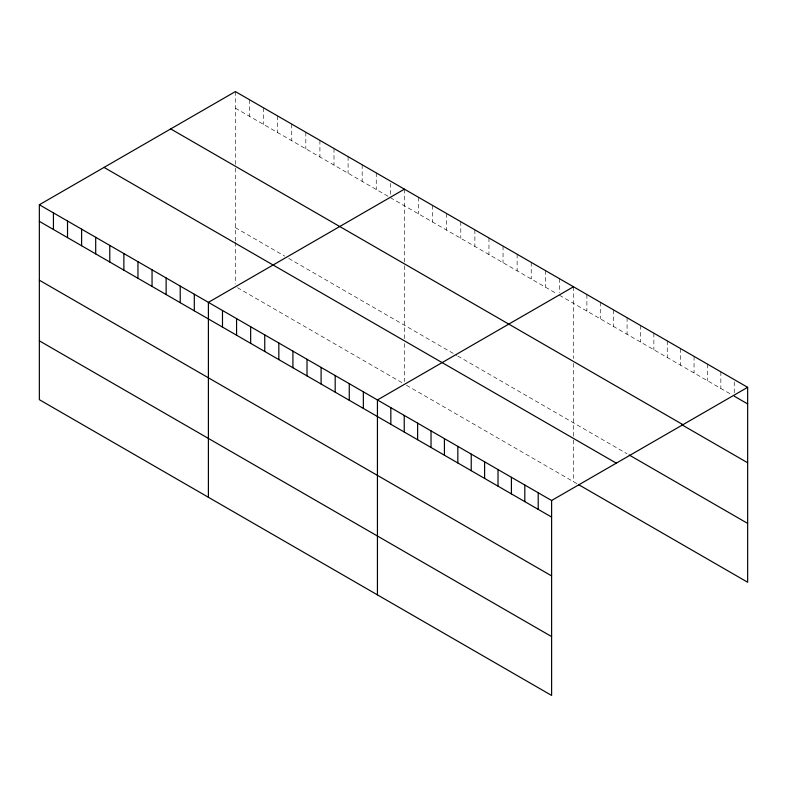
<?xml version="1.0" encoding="UTF-8"?>
<svg xmlns="http://www.w3.org/2000/svg" width="787" height="787" viewBox="0 0 787 787"><rect width="100%" height="100%" fill="white"/><g stroke="black" fill="none" stroke-linecap="round" stroke-linejoin="round"><path stroke-width="0.59" stroke-dasharray="3.94 2.95" d="M235.392 91.577L235.392 164.562M235.392 108.163L388.335 196.465M390.352 197.626L557.383 294.063M559.4 295.223L731.162 394.395M235.392 227.65L284.697 256.109M288.721 258.431L456.765 355.449M457.768 356.029L627.072 453.784M237.408 287.658L403.436 383.515M406.446 385.256L577.609 484.064M734.251 381.961L734.251 393.805M720.853 371.848L720.853 388.444M707.454 364.115L707.454 380.711M694.055 356.383L694.055 372.969M680.666 348.651L680.666 365.237M667.268 340.909L667.268 357.505M653.869 333.176L653.869 349.772M640.47 325.444L640.47 342.03M627.072 317.702L627.072 334.298M613.673 309.97L613.673 326.566M600.274 302.238L600.274 318.833M586.876 294.505L586.876 311.091M573.487 286.763L573.487 358.528M573.487 363.378L573.487 436.323M573.487 440.002L573.487 481.693M559.4 278.637L559.4 292.853M545.312 270.502L545.312 287.098M531.225 262.366L531.225 278.962M517.138 254.231L517.138 270.826M503.05 246.105L503.05 262.691M488.963 237.969L488.963 254.565M474.876 229.834L474.876 246.429M460.788 221.698L460.788 238.294M446.701 213.572L446.701 230.158M432.614 205.437L432.614 222.032M418.527 197.301L418.527 213.897M404.439 189.165L404.439 262.16M404.439 265.78L404.439 338.725M404.439 343.634L404.439 381.636M390.352 183.41L390.352 195.255M376.265 172.904L376.265 189.5M362.177 164.768L362.177 181.364M348.09 156.633L348.09 173.229M334.003 148.507L334.003 165.093M319.916 140.371L319.916 156.967M305.828 132.236L305.828 148.832M291.741 124.1L291.741 140.696M277.654 115.974L277.654 132.56M263.566 107.839L263.566 124.435M249.479 99.703L249.479 116.299M235.392 168.182L235.392 241.127M235.392 242.357L235.392 284.038"/><path stroke-width="1.18" d="M39.35 204.758L551.608 500.502L551.608 695.423L39.35 399.678L39.35 204.758L235.392 91.577L747.65 387.322L747.65 582.242L578.632 484.664M404.439 189.165L208.398 302.356L208.398 497.276M573.487 286.763L377.435 399.953L377.435 594.874M551.608 500.502L747.65 387.322M734.251 396.176L747.65 403.918M170.7 128.92L682.959 424.675M681.69 424.685L747.65 462.766M629.138 454.975L747.65 523.394M104.041 167.405L616.3 463.159M39.35 221.354L551.608 517.098M39.35 280.202L551.608 575.946M39.35 340.83L551.608 636.575M538.21 492.77L538.21 509.366M524.811 485.038L524.811 501.624M511.412 477.306L511.412 493.892M498.014 469.564L498.014 486.159M484.615 461.831L484.615 478.427M471.226 454.099L471.226 470.685M457.827 446.357L457.827 462.953M444.429 438.625L444.429 455.22M431.03 430.892L431.03 447.478M417.631 423.16L417.631 439.746M404.233 415.418L404.233 432.014M390.834 407.686L390.834 424.282M363.348 391.818L363.348 408.414M349.261 383.682L349.261 400.278M335.183 375.556L335.183 392.142M321.096 367.421L321.096 384.007M307.009 359.285L307.009 375.881M292.921 351.15L292.921 367.745M278.834 343.024L278.834 359.61M264.747 334.888L264.747 351.474M250.66 326.753L250.66 343.348M236.572 318.617L236.572 335.213M222.485 310.491L222.485 327.077M194.31 294.22L194.31 310.816M180.223 286.084L180.223 302.68M166.136 277.959L166.136 294.545M152.048 269.823L152.048 286.409M137.961 261.687L137.961 278.283M123.874 253.552L123.874 270.148M109.786 245.426L109.786 262.012M95.699 237.29L95.699 253.886M81.612 229.155L81.612 245.751M67.525 221.019L67.525 237.615M53.437 212.893L53.437 229.479"/></g></svg>
